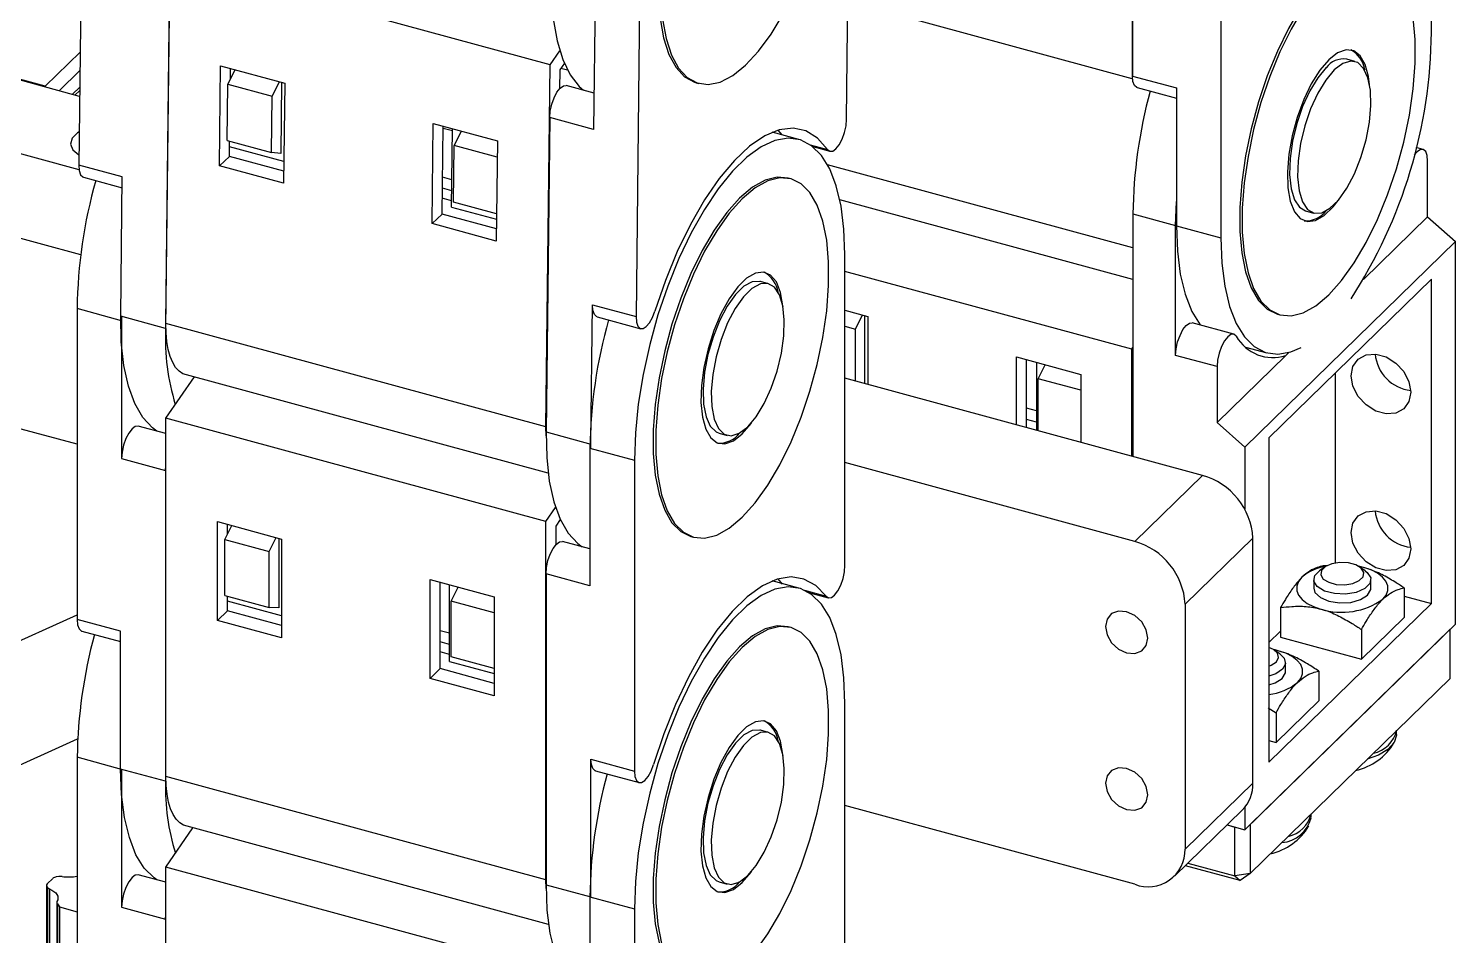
# Model space of a CAD drawing. Header units: millimetres. Extents: x 0 to 3353, y 0 to 2591.
# Drawn here: x 1876 to 2000.9, y 2294.6 to 2373.9 of the extents above; entities that cross this region are included whole.
import ezdxf

# ---------------------------------------------------------------- set-up
doc = ezdxf.new("R2010")
doc.units = ezdxf.units.MM
doc.header["$LTSCALE"] = 12

msp = doc.modelspace()

# ---------------------------------------------------------------- linework, layer by layer
at = {"color": 7, "linetype": 'Continuous', "lineweight": 25}
for p, q in [((1998.82, 2373.59), (1998.82, 2400.79)), ((1972.64, 2396.96), (1972.64, 2369.76)), ((1947.62, 2365.98), (1947.93, 2393.48)), ((1972.62, 2393.62), (1972.62, 2369.51)), ((1880.73, 2389.47), (1880.41, 2361.97)), ((1980.38, 2382.8), (1980.38, 2355.6)), ((1888.04, 2348.11), (1888.4, 2379.78)), ((1921.66, 2370.75), (1888.4, 2379.78)), ((1925.61, 2377.27), (1925.47, 2365.07)), ((1929.5, 2376.21), (1929.19, 2348.71)), ((1972.62, 2369.51), (1947.74, 2376.27)), ((1888.33, 2375.17), (1888.01, 2347.67)), ((1921.66, 2370.75), (1922.52, 2371.96)), ((1877.47, 2368.87), (1870.79, 2370.69)), ((1877.47, 2368.87), (1880.53, 2371.86)), ((1921.29, 2339.07), (1921.66, 2370.75)), ((1922.92, 2370.87), (1922.52, 2370.3)), ((1992.11, 2371.04), (1991.4, 2371.23)), ((1880.48, 2367.98), (1870.79, 2370.62)), ((1878.7, 2368.47), (1880.51, 2370.23)), ((1892.72, 2361.91), (1892.82, 2370.66)), ((1892.82, 2370.66), (1898.44, 2369.13)), ((1893.46, 2369.06), (1894.1, 2370.31)), ((1893.68, 2369.48), (1893.69, 2370.43)), ((1922.52, 2370.3), (1922.5, 2368.65)), ((1923.2, 2370.27), (1922.61, 2370.43)), ((1972.62, 2369.51), (1972.65, 2369.53)), ((1972.64, 2369.76), (1976.49, 2368.72)), ((1877.47, 2368.8), (1877.47, 2368.87)), ((1879.85, 2368.16), (1880.49, 2368.78)), ((1880.07, 2368.09), (1880.49, 2368.5)), ((1893.4, 2364.12), (1893.46, 2369.06)), ((1893.46, 2369.06), (1897.35, 2368)), ((1897.35, 2368), (1897.99, 2369.26)), ((1898.17, 2369.21), (1898.1, 2362.98)), ((1898.44, 2369.13), (1898.34, 2360.38)), ((1925.51, 2368.26), (1923.08, 2368.92)), ((1934.46, 2369.16), (1934.68, 2369.1)), ((1973.05, 2368.74), (1976.49, 2367.81)), ((1976.49, 2368.72), (1976.49, 2356.66)), ((1897.29, 2363.06), (1897.35, 2368)), ((1921.63, 2366.12), (1921.31, 2338.62)), ((1925.47, 2365.07), (1921.63, 2366.12)), ((1911.34, 2356.85), (1911.44, 2365.6)), ((1911.44, 2365.6), (1917.05, 2364.08)), ((1912.22, 2357.67), (1912.3, 2365.37)), ((1913.12, 2364.95), (1912.3, 2365.17)), ((1913.05, 2358.28), (1913.13, 2365.14)), ((1913.28, 2363.67), (1913.92, 2364.93)), ((1943.44, 2364.21), (1941.11, 2364.84)), ((1941.97, 2364.61), (1941.62, 2365.02)), ((1880.44, 2361.55), (1870.79, 2364.17)), ((1893.4, 2364.12), (1897.29, 2363.06)), ((1893.6, 2362.73), (1893.61, 2364.06)), ((1898.36, 2362.28), (1893.61, 2363.57)), ((1913.22, 2358.73), (1913.28, 2363.67)), ((1917.04, 2362.65), (1913.28, 2363.67)), ((1917.05, 2364.08), (1916.95, 2355.32)), ((1944.66, 2363.58), (1946.16, 2363.17)), ((1998.08, 2363.34), (1997.48, 2363.5)), ((1884.22, 2360.93), (1880.41, 2361.97)), ((1893.6, 2362.73), (1892.72, 2361.91)), ((1898.35, 2361.44), (1893.6, 2362.73)), ((1898.1, 2362.98), (1897.29, 2363.06)), ((1972.68, 2354.74), (1945.94, 2362)), ((1998.48, 2357.44), (1998.48, 2362.32)), ((1880.82, 2360.91), (1884.2, 2359.99)), ((1884.08, 2348.74), (1884.22, 2360.93)), ((1898.34, 2360.38), (1892.72, 2361.91)), ((1913.07, 2360.68), (1912.25, 2360.9)), ((1942.75, 2360.77), (1942.52, 2360.83)), ((1913.06, 2359.72), (1912.24, 2359.94)), ((1913.05, 2358.83), (1912.23, 2359.06)), ((1913.05, 2358.28), (1916.98, 2357.22)), ((1916.98, 2357.71), (1913.22, 2358.73)), ((1972.68, 2351.95), (1947.03, 2358.93)), ((1976.42, 2356.67), (1976.49, 2358.77)), ((1912.22, 2357.67), (1911.34, 2356.85)), ((1916.97, 2356.38), (1912.22, 2357.67)), ((1972.68, 2357.69), (1976.42, 2356.67)), ((1972.68, 2357.69), (1972.68, 2336.48)), ((1987.8, 2357.96), (1988.5, 2357.77)), ((1992.87, 2351.95), (1998.48, 2357.44)), ((1998.48, 2357.44), (2000.92, 2355.28)), ((1880.59, 2354.11), (1870.79, 2356.77)), ((1916.95, 2355.32), (1911.34, 2356.85)), ((1976.42, 2345.32), (1976.42, 2356.67)), ((1976.49, 2356.66), (1980.38, 2355.6)), ((2000.92, 2355.28), (1982.48, 2337.28)), ((2000.92, 2321.8), (2000.92, 2355.28)), ((1947.48, 2326.95), (1947.48, 2354.15)), ((1972.58, 2345.85), (1947.48, 2352.67)), ((1998.82, 2351.98), (1984.58, 2338.09)), ((1998.82, 2323.61), (1998.82, 2351.98)), ((1940.77, 2351.59), (1940.07, 2351.78)), ((1925.24, 2337.55), (1925.38, 2349.74)), ((1925.38, 2349.74), (1929.19, 2348.71)), ((1884.16, 2348.35), (1880.27, 2349.41)), ((1880.27, 2349.41), (1880.27, 2322.21)), ((1888.01, 2347.67), (1884.08, 2348.74)), ((1884.16, 2348.71), (1884.16, 2348.35)), ((1884.16, 2348.35), (1884.16, 2336.29)), ((1925.79, 2348.69), (1929.6, 2347.65)), ((1947.48, 2349.26), (1949.49, 2348.71)), ((1948.39, 2347.62), (1949, 2348.85)), ((1949.2, 2348.79), (1949.2, 2342.86)), ((1949.49, 2348.71), (1949.49, 2342.78)), ((1985.34, 2348.91), (1985.56, 2348.85)), ((1921.29, 2339.07), (1888.04, 2348.11)), ((1947.48, 2347.87), (1948.39, 2347.62)), ((1948.39, 2343.08), (1948.39, 2347.62)), ((1981.51, 2347.17), (1977.88, 2348.16)), ((1972.58, 2345.85), (1972.68, 2346)), ((1972.58, 2336.5), (1972.58, 2345.85)), ((1982.55, 2346.04), (1984.42, 2345.54)), ((1962.49, 2339.24), (1962.49, 2345.18)), ((1962.49, 2345.18), (1968.11, 2343.65)), ((1963.37, 2339.01), (1963.37, 2344.94)), ((1964.24, 2344.71), (1964.24, 2338.77)), ((1964.39, 2343.27), (1965.01, 2344.5)), ((1980.05, 2344.33), (1976.42, 2345.32)), ((1980.05, 2339.44), (1986.07, 2345.32)), ((1986.07, 2345.32), (1986.33, 2345.58)), ((1888.03, 2339.81), (1890.53, 2343.44)), ((1921.5, 2335.02), (1889.53, 2343.71)), ((1978.77, 2334.82), (1947.48, 2343.33)), ((1968.11, 2342.26), (1964.39, 2343.27)), ((1964.39, 2338.73), (1964.39, 2343.27)), ((1968.11, 2343.65), (1968.11, 2337.72)), ((1980.05, 2344.33), (1980.05, 2339.44)), ((1990.41, 2327.15), (1990.41, 2343.78)), ((1921.28, 2330.77), (1888.03, 2339.81)), ((1888.03, 2308.48), (1888.03, 2339.81)), ((1964.24, 2340.46), (1963.37, 2340.7)), ((1964.24, 2339.47), (1963.37, 2339.71)), ((1880.27, 2337.54), (1874.93, 2338.99)), ((1888.03, 2338.48), (1885.62, 2339.13)), ((1921.31, 2338.28), (1921.29, 2339.07)), ((1921.31, 2338.62), (1925.24, 2337.55)), ((1936.46, 2338.51), (1937.17, 2338.32)), ((1982.48, 2337.28), (1980.05, 2339.44)), ((1925.15, 2337.21), (1929.05, 2336.15)), ((1925.15, 2337.21), (1925.15, 2325.15)), ((1925.24, 2337.19), (1925.24, 2337.55)), ((1982.48, 2337.28), (1982.48, 2331.85)), ((1984.58, 2338.09), (1984.58, 2309.72)), ((1884.16, 2336.29), (1888.01, 2335.25)), ((1929.05, 2336.15), (1929.05, 2308.95)), ((1972.84, 2329.04), (1947.48, 2335.93)), ((1888.01, 2335.25), (1888.03, 2335.64)), ((1888.01, 2335.25), (1888.01, 2308.05)), ((1972.84, 2329.04), (1978.77, 2334.82)), ((1921.28, 2330.77), (1922.15, 2332.02)), ((1892.54, 2330.77), (1898.16, 2329.25)), ((1892.54, 2322.12), (1892.54, 2330.77)), ((1921.28, 2299.44), (1921.28, 2330.77)), ((1922.56, 2330.96), (1922.16, 2330.38)), ((1893.2, 2329.2), (1893.81, 2330.43)), ((1893.42, 2329.64), (1893.42, 2330.53)), ((1922.16, 2330.38), (1922.16, 2328.74)), ((1934, 2329.47), (1934.22, 2329.41)), ((1893.2, 2329.2), (1897.09, 2328.15)), ((1893.2, 2324.32), (1893.2, 2329.2)), ((1897.09, 2328.15), (1897.7, 2329.37)), ((1897.91, 2329.32), (1897.91, 2323.22)), ((1898.16, 2329.25), (1898.16, 2320.59)), ((1925.15, 2328.39), (1922.76, 2329.04)), ((1983.19, 2329.33), (1977.26, 2323.55)), ((1983.19, 2307.9), (1983.19, 2329.33)), ((1897.09, 2323.26), (1897.09, 2328.15)), ((1921.31, 2326.2), (1921.31, 2299)), ((1925.15, 2325.15), (1921.31, 2326.2)), ((1942.01, 2325.29), (1941.62, 2325.76)), ((1989.49, 2326.81), (1989.01, 2326.48)), ((1989.78, 2326.94), (1989.34, 2326.9)), ((1992.88, 2326.76), (1992.46, 2326.86)), ((1992.88, 2326.76), (1992.47, 2326.83)), ((1993.01, 2326.48), (1992.53, 2326.81)), ((1911.16, 2317.06), (1911.16, 2325.71)), ((1911.16, 2325.71), (1916.77, 2324.19)), ((1912.04, 2317.91), (1912.04, 2325.48)), ((1912.86, 2318.54), (1912.86, 2325.25)), ((1913.02, 2323.82), (1913.63, 2325.04)), ((1943.44, 2324.95), (1941.11, 2325.58)), ((1944.3, 2324.57), (1946.02, 2324.11)), ((1988.51, 2325.71), (1988.51, 2324.94)), ((1993.51, 2324.94), (1993.51, 2325.71)), ((1996.42, 2324.98), (1996.42, 2322.37)), ((1893.2, 2324.32), (1897.09, 2323.26)), ((1893.42, 2322.97), (1893.42, 2324.26)), ((1898.16, 2322.53), (1893.42, 2323.82)), ((1897.91, 2323.22), (1897.09, 2323.26)), ((1916.77, 2322.8), (1913.02, 2323.82)), ((1913.02, 2318.93), (1913.02, 2323.82)), ((1916.77, 2324.19), (1916.77, 2315.53)), ((1977.26, 2323.55), (1977.26, 2302.12)), ((1984.58, 2309.72), (1998.82, 2323.61)), ((1985.61, 2323.26), (1985.61, 2320.65)), ((1996.42, 2324.26), (1998.82, 2323.61)), ((1848.34, 2308.13), (1880.27, 2322.63)), ((1884.07, 2321.18), (1880.27, 2322.21)), ((1893.42, 2322.97), (1892.54, 2322.12)), ((1898.16, 2320.59), (1892.54, 2322.12)), ((1898.16, 2321.68), (1893.42, 2322.97)), ((1992.68, 2318.73), (1996.42, 2322.37)), ((1880.68, 2321.19), (1884.07, 2320.27)), ((1884.07, 2309.12), (1884.07, 2321.18)), ((1912.86, 2321.01), (1912.04, 2321.23)), ((1942.75, 2321.51), (1942.52, 2321.57)), ((1982.48, 2303.81), (2000.92, 2321.8)), ((1982.95, 2304.27), (2000.45, 2321.35)), ((1984.58, 2320.2), (1985.61, 2321.2)), ((1992.68, 2321.34), (1992.68, 2318.73)), ((2000.45, 2317.06), (2000.45, 2321.35)), ((1912.86, 2320.02), (1912.04, 2320.24)), ((1985.41, 2319.47), (1984.99, 2319.57)), ((1985.54, 2319.2), (1985.06, 2319.53)), ((1985.61, 2320.65), (1992.68, 2318.73)), ((1912.86, 2319.14), (1912.04, 2319.37)), ((1912.86, 2318.54), (1916.77, 2317.47)), ((1916.77, 2317.91), (1913.02, 2318.93)), ((1986.04, 2317.65), (1986.04, 2318.42)), ((1912.04, 2317.91), (1911.16, 2317.06)), ((1916.77, 2315.53), (1911.16, 2317.06)), ((1916.77, 2316.62), (1912.04, 2317.91)), ((1982.95, 2299.98), (2000.45, 2317.06)), ((1988.95, 2317.69), (1988.95, 2315.08)), ((1947.48, 2287.69), (1947.48, 2314.89)), ((1984.53, 2314.48), (1985.22, 2314.05)), ((1985.22, 2311.44), (1988.95, 2315.08)), ((1985.22, 2314.05), (1985.22, 2311.44)), ((1940.77, 2312.33), (1940.07, 2312.53)), ((1995.76, 2312.16), (1995.76, 2312.49)), ((1848.34, 2297.25), (1880.31, 2311.77)), ((1984.58, 2311.61), (1985.22, 2311.44)), ((1884.16, 2309.09), (1880.27, 2310.15)), ((1880.27, 2310.15), (1880.27, 2282.95)), ((1925.24, 2309.99), (1929.05, 2308.95)), ((1925.24, 2297.93), (1925.24, 2309.99)), ((1888.01, 2308.05), (1884.07, 2309.12)), ((1884.16, 2309.09), (1884.16, 2297.03)), ((1921.28, 2299.44), (1888.03, 2308.48)), ((1925.65, 2308.97), (1929.45, 2307.94)), ((1977.26, 2302.12), (1983.19, 2307.9)), ((1972.84, 2299.04), (1947.48, 2305.93)), ((1982.48, 2305.77), (1982.48, 2303.81)), ((1976.33, 2299.74), (1982.26, 2305.53)), ((1988.29, 2304.87), (1988.29, 2305.2)), ((1888.03, 2300.55), (1890.4, 2303.99)), ((1921.53, 2295.53), (1889.59, 2304.21)), ((1980.93, 2304.23), (1981.6, 2304.05)), ((1980.93, 2304.23), (1982.48, 2303.81)), ((1981.6, 2299.77), (1981.6, 2304.05)), ((1982.95, 2304.27), (1982.95, 2299.98)), ((1977.5, 2300.88), (1981.6, 2299.77)), ((1878.14, 2299.56), (1877.65, 2299.08)), ((1878.66, 2299.72), (1878.43, 2299.69)), ((1888.03, 2299.22), (1885.62, 2299.87)), ((1921.28, 2291.51), (1888.03, 2300.55)), ((1888.03, 2269.22), (1888.03, 2300.55)), ((1982.06, 2299.36), (1977.28, 2300.67)), ((1982.95, 2299.98), (1981.6, 2299.77)), ((1981.6, 2299.77), (1982.06, 2299.36)), ((1982.95, 2299.98), (1982.06, 2299.36)), ((1877.59, 2298.96), (1877.59, 2219.1)), ((1877.61, 2298.89), (1877.68, 2298.77)), ((1877.68, 2298.77), (1877.68, 2218.91)), ((1921.31, 2298.67), (1921.28, 2299.44)), ((1921.31, 2299), (1925.24, 2297.93)), ((1936.46, 2299.26), (1937.17, 2299.06)), ((1878.48, 2297.46), (1878.48, 2217.6)), ((1878.54, 2297.34), (1878.71, 2297.06)), ((1878.54, 2297.34), (1878.54, 2217.4)), ((1878.71, 2297.06), (1880.27, 2296.64)), ((1878.71, 2297.06), (1878.71, 2217.2)), ((1884.16, 2297.03), (1888.01, 2295.99)), ((1925.15, 2297.95), (1929.05, 2296.89)), ((1925.15, 2297.95), (1925.15, 2285.89)), ((1888.01, 2295.99), (1888.03, 2296.38)), ((1888.01, 2295.99), (1888.01, 2268.79)), ((1929.05, 2296.89), (1929.05, 2269.7))]:
    msp.add_line(p, q, dxfattribs=at)
at = {"color": 8, "linetype": 'Continuous', "lineweight": 25}
for p, q in [((1944.43, 2363.75), (1945.94, 2363.34)), ((1943.95, 2324.76), (1945.82, 2324.26)), ((1877.61, 2298.89), (1877.61, 2219.02)), ((1877.85, 2298.64), (1877.85, 2218.77))]:
    msp.add_line(p, q, dxfattribs=at)
at = {"color": 7, "linetype": 'Continuous', "lineweight": 25, "flags": 128}
for points in [[(1942.98, 2400.52), (1942.15, 2400.61), (1941.11, 2400.4), (1940.01, 2399.83), (1938.88, 2398.93), (1937.75, 2397.71), (1936.64, 2396.21), (1935.58, 2394.45), (1934.58, 2392.48), (1933.68, 2390.34), (1932.89, 2388.07), (1932.23, 2385.73), (1931.72, 2383.38), (1931.36, 2381.05), (1931.17, 2378.81), (1931.15, 2376.71), (1931.29, 2374.78), (1931.6, 2373.09), (1932.07, 2371.65), (1932.69, 2370.51), (1933.44, 2369.69), (1934.31, 2369.21), (1934.46, 2369.16)], [(1923.47, 2389.43), (1922.81, 2386.82), (1922.31, 2384.21), (1921.96, 2381.65), (1921.79, 2379.19), (1921.78, 2376.87), (1921.95, 2374.75), (1922.28, 2372.85), (1922.78, 2371.21), (1923.43, 2369.87), (1924.22, 2368.84), (1924.58, 2368.52)], [(1989.6, 2378.52), (1988.47, 2377.26), (1987.36, 2375.72), (1986.31, 2373.93), (1985.33, 2371.93), (1984.44, 2369.77), (1983.67, 2367.49), (1983.03, 2365.15), (1982.54, 2362.79), (1982.21, 2360.48), (1982.04, 2358.25), (1982.04, 2356.17), (1982.21, 2354.28), (1982.54, 2352.62), (1983.03, 2351.22), (1983.67, 2350.12), (1984.44, 2349.35), (1985.33, 2348.92), (1985.34, 2348.91)], [(1931.51, 2374.72), (1931.82, 2373.03), (1932.29, 2371.59), (1932.91, 2370.45), (1933.66, 2369.63), (1934.54, 2369.15), (1935.5, 2369.01), (1936.55, 2369.23), (1937.65, 2369.8), (1938.78, 2370.7)], [(1938.78, 2370.7), (1939.91, 2371.92), (1941.02, 2373.42), (1942.08, 2375.18)], [(1987.59, 2375.66), (1986.53, 2373.87), (1985.55, 2371.87), (1984.66, 2369.71), (1983.89, 2367.43), (1983.25, 2365.09), (1982.76, 2362.73), (1982.43, 2360.42), (1982.26, 2358.19), (1982.26, 2356.11), (1982.43, 2354.22), (1982.76, 2352.55), (1983.25, 2351.16), (1983.89, 2350.06), (1984.66, 2349.29), (1985.55, 2348.86), (1986.53, 2348.77), (1987.59, 2349.04), (1988.69, 2349.66), (1989.82, 2350.61), (1990.95, 2351.86), (1992.06, 2353.41), (1993.11, 2355.2), (1994.09, 2357.2), (1994.98, 2359.36), (1995.75, 2361.64), (1996.39, 2363.98), (1996.88, 2366.34), (1997.21, 2368.65), (1997.38, 2370.87), (1997.38, 2372.96), (1997.21, 2374.85)], [(1993.4, 2368.99), (1993.31, 2369.71), (1993.02, 2370.76), (1992.58, 2371.53), (1992.01, 2371.96), (1991.34, 2372.05), (1990.6, 2371.78), (1989.82, 2371.18)], [(1989.82, 2371.18), (1989.04, 2370.26), (1988.3, 2369.08), (1987.63, 2367.69), (1987.06, 2366.14), (1986.62, 2364.53), (1986.34, 2362.91), (1986.21, 2361.37), (1986.25, 2359.98), (1986.46, 2358.8), (1986.83, 2357.88), (1987.33, 2357.28), (1987.96, 2357.02), (1988.67, 2357.11), (1989.43, 2357.55), (1990.21, 2358.31), (1990.65, 2358.88)], [(1990.31, 2370.29), (1989.57, 2369.41), (1988.87, 2368.26), (1988.24, 2366.9), (1987.73, 2365.41), (1987.36, 2363.86), (1987.15, 2362.34), (1987.1, 2360.93), (1987.23, 2359.71), (1987.53, 2358.74), (1987.97, 2358.08), (1988.54, 2357.76), (1989.21, 2357.79), (1989.93, 2358.19), (1990.68, 2358.91), (1991.4, 2359.94), (1992.07, 2361.2), (1992.64, 2362.64), (1993.09, 2364.17), (1993.38, 2365.71), (1993.51, 2367.19), (1993.47, 2368.51), (1993.25, 2369.61), (1992.88, 2370.43), (1992.37, 2370.93), (1991.75, 2371.07), (1991.05, 2370.86), (1990.31, 2370.29)], [(1973.05, 2368.74), (1973.02, 2368.75), (1972.82, 2368.94), (1972.69, 2369.28), (1972.64, 2369.76)], [(1989.6, 2370.49), (1988.86, 2369.61), (1988.16, 2368.45), (1987.54, 2367.1), (1987.03, 2365.6), (1986.65, 2364.05), (1986.44, 2362.53), (1986.4, 2361.13), (1986.53, 2359.9), (1986.82, 2358.94), (1987.27, 2358.27), (1987.8, 2357.96)], [(1921.63, 2366.12), (1921.68, 2366.69), (1921.81, 2367.29), (1922.01, 2367.86), (1922.27, 2368.34), (1922.55, 2368.7), (1922.84, 2368.9), (1923.08, 2368.92)], [(1945.94, 2363.34), (1946.15, 2363.18), (1946.41, 2363.19), (1946.69, 2363.39), (1946.97, 2363.75), (1947.23, 2364.24), (1947.43, 2364.81), (1947.57, 2365.41), (1947.62, 2365.98)], [(1880.45, 2364.88), (1880.29, 2364.79), (1879.82, 2364.33), (1879.68, 2363.8), (1879.89, 2363.29), (1880.42, 2362.85)], [(1945.94, 2363.34), (1945.06, 2364.33), (1944.06, 2364.95), (1942.94, 2365.19), (1941.73, 2365.05), (1940.45, 2364.52), (1939.13, 2363.63), (1937.8, 2362.38), (1936.48, 2360.8), (1935.19, 2358.92), (1933.95, 2356.78), (1932.8, 2354.41), (1931.76, 2351.87), (1930.84, 2349.19)], [(1947.48, 2354.15), (1947.39, 2356.37), (1947.14, 2358.38), (1946.72, 2360.15), (1946.14, 2361.63), (1945.41, 2362.81), (1944.55, 2363.66), (1943.58, 2364.17), (1942.5, 2364.32), (1941.35, 2364.11), (1940.14, 2363.55), (1938.89, 2362.65), (1937.63, 2361.42), (1936.39, 2359.89), (1935.18, 2358.09), (1934.02, 2356.04), (1932.95, 2353.79), (1931.97, 2351.38), (1931.11, 2348.85), (1930.39, 2346.26), (1929.81, 2343.64), (1929.39, 2341.05), (1929.13, 2338.54), (1929.05, 2336.15)], [(1998.48, 2362.32), (1998.44, 2362.81), (1998.31, 2363.15), (1998.1, 2363.33), (1997.85, 2363.33), (1997.56, 2363.13), (1997.3, 2362.82)], [(1880.41, 2361.97), (1880.45, 2361.48), (1880.57, 2361.12), (1880.77, 2360.93), (1880.82, 2360.91)], [(1942.52, 2360.83), (1941.55, 2360.91), (1940.5, 2360.64), (1939.39, 2360.03), (1938.26, 2359.08), (1937.13, 2357.82), (1936.03, 2356.28), (1934.97, 2354.49), (1933.99, 2352.49), (1933.1, 2350.33), (1932.33, 2348.05), (1931.7, 2345.7), (1931.2, 2343.35), (1930.87, 2341.03), (1930.7, 2338.81), (1930.7, 2336.73), (1930.87, 2334.83), (1931.2, 2333.17), (1931.7, 2331.77), (1932.33, 2330.68), (1933.1, 2329.9), (1933.99, 2329.47), (1934, 2329.47)], [(1938.48, 2331.16), (1939.61, 2332.42), (1940.72, 2333.96), (1941.77, 2335.75), (1942.76, 2337.75), (1943.64, 2339.91), (1944.41, 2342.19), (1945.05, 2344.53), (1945.54, 2346.89), (1945.88, 2349.21), (1946.05, 2351.43), (1946.05, 2353.51), (1945.88, 2355.4), (1945.54, 2357.07), (1945.05, 2358.46), (1944.41, 2359.56), (1943.64, 2360.33), (1942.76, 2360.77), (1941.77, 2360.85), (1940.72, 2360.58), (1939.61, 2359.97), (1938.48, 2359.02), (1937.35, 2357.76), (1936.25, 2356.22), (1935.19, 2354.43), (1934.21, 2352.43), (1933.33, 2350.26), (1932.55, 2347.99), (1931.92, 2345.64), (1931.42, 2343.29), (1931.09, 2340.97), (1930.92, 2338.75), (1930.92, 2336.67), (1931.09, 2334.77), (1931.42, 2333.11), (1931.92, 2331.71), (1932.55, 2330.62), (1933.33, 2329.84), (1934.21, 2329.41), (1935.19, 2329.33), (1936.25, 2329.6), (1937.35, 2330.21), (1938.48, 2331.16)], [(1976.49, 2356.66), (1976.58, 2354.43), (1976.83, 2352.42), (1977.25, 2350.66), (1977.83, 2349.17), (1978.56, 2347.99), (1978.57, 2347.97)], [(1980.38, 2355.6), (1980.47, 2353.38), (1980.72, 2351.36), (1981.15, 2349.6), (1981.72, 2348.11), (1982.45, 2346.93), (1983.31, 2346.08), (1984.28, 2345.58), (1985.36, 2345.42), (1986.51, 2345.63), (1987.42, 2346.02)], [(1942.06, 2349.55), (1942.05, 2349.65), (1941.84, 2350.83), (1941.48, 2351.74), (1940.97, 2352.34), (1940.35, 2352.6), (1939.64, 2352.51), (1938.87, 2352.07), (1938.09, 2351.31), (1937.33, 2350.26), (1936.62, 2348.96), (1936, 2347.48), (1935.49, 2345.9), (1935.12, 2344.27), (1934.91, 2342.68), (1934.87, 2341.2), (1935, 2339.91), (1935.29, 2338.86), (1935.73, 2338.1), (1936.3, 2337.66), (1936.97, 2337.58), (1937.71, 2337.84), (1938.48, 2338.45), (1938.48, 2338.45)], [(1940.07, 2351.78), (1940.03, 2351.79), (1939.36, 2351.76), (1938.64, 2351.37), (1937.89, 2350.64), (1937.17, 2349.62), (1936.5, 2348.35), (1935.93, 2346.92), (1935.48, 2345.38), (1935.19, 2343.84), (1935.06, 2342.37), (1935.1, 2341.04), (1935.32, 2339.94), (1935.69, 2339.12), (1936.2, 2338.62), (1936.46, 2338.51)], [(1938.97, 2339.06), (1939.71, 2339.94), (1940.41, 2341.1), (1941.03, 2342.46), (1941.54, 2343.95), (1941.92, 2345.5), (1942.13, 2347.02), (1942.17, 2348.43), (1942.04, 2349.65), (1941.75, 2350.62), (1941.3, 2351.28), (1940.73, 2351.6), (1940.07, 2351.57), (1939.34, 2351.17), (1938.6, 2350.45), (1937.87, 2349.42), (1937.21, 2348.16), (1936.64, 2346.72), (1936.19, 2345.19), (1935.9, 2343.65), (1935.77, 2342.17), (1935.81, 2340.85), (1936.02, 2339.75), (1936.4, 2338.93), (1936.91, 2338.43), (1937.53, 2338.29), (1938.23, 2338.5), (1938.97, 2339.06)], [(1925.79, 2348.69), (1925.74, 2348.71), (1925.55, 2348.9), (1925.42, 2349.26), (1925.38, 2349.74)], [(1887.25, 2338.69), (1886.86, 2338.97), (1886.02, 2339.87), (1885.31, 2341.1), (1884.76, 2342.63), (1884.36, 2344.44), (1884.13, 2346.49), (1884.08, 2348.74)], [(1929.19, 2348.71), (1929.23, 2348.22), (1929.35, 2347.87), (1929.54, 2347.67), (1929.8, 2347.66), (1930.08, 2347.83), (1930.36, 2348.16), (1930.62, 2348.63), (1930.84, 2349.19)], [(1889.53, 2343.71), (1889.19, 2343.94), (1888.89, 2344.27), (1888.63, 2344.7), (1888.41, 2345.22), (1888.24, 2345.83), (1888.12, 2346.53), (1888.05, 2347.29), (1888.04, 2348.11)], [(1976.42, 2345.32), (1976.47, 2345.89), (1976.6, 2346.49), (1976.81, 2347.07), (1977.06, 2347.57), (1977.35, 2347.93), (1977.64, 2348.14), (1977.88, 2348.16)], [(1981.73, 2347), (1981.52, 2347.17), (1981.26, 2347.15), (1980.98, 2346.95), (1980.69, 2346.58), (1980.43, 2346.08), (1980.23, 2345.51), (1980.1, 2344.9), (1980.05, 2344.33)], [(1997, 2342.1), (1996.85, 2341.28), (1996.39, 2340.65), (1995.7, 2340.27), (1994.85, 2340.2), (1993.94, 2340.45), (1993.09, 2340.98), (1992.4, 2341.73), (1991.94, 2342.62), (1991.79, 2343.52), (1991.94, 2344.34), (1992.4, 2344.98), (1993.09, 2345.36), (1993.94, 2345.43), (1994.85, 2345.18), (1995.7, 2344.65), (1996.39, 2343.9), (1996.85, 2343.01), (1997, 2342.1)], [(1885.62, 2339.13), (1885.62, 2339.13), (1885.36, 2339.1), (1885.07, 2338.89), (1884.79, 2338.52), (1884.53, 2338.03), (1884.33, 2337.45), (1884.21, 2336.86), (1884.16, 2336.29)], [(1921.31, 2338.62), (1921.37, 2336.37), (1921.6, 2334.32), (1921.99, 2332.51), (1922.55, 2330.98), (1923.25, 2329.75), (1924.09, 2328.85), (1924.48, 2328.57)], [(1938.48, 2338.45), (1939.26, 2339.36), (1939.31, 2339.43)], [(1997, 2328.39), (1996.85, 2327.57), (1996.39, 2326.93), (1995.7, 2326.55), (1994.85, 2326.49), (1993.94, 2326.73), (1993.09, 2327.26), (1992.4, 2328.02), (1991.94, 2328.9), (1991.79, 2329.81), (1991.94, 2330.63), (1992.4, 2331.27), (1993.09, 2331.64), (1993.94, 2331.71), (1994.85, 2331.47), (1995.7, 2330.93), (1996.39, 2330.18), (1996.85, 2329.3), (1997, 2328.39)], [(1921.31, 2326.2), (1921.35, 2326.76), (1921.48, 2327.36), (1921.68, 2327.93), (1921.93, 2328.43), (1922.22, 2328.8), (1922.5, 2329.01), (1922.76, 2329.04), (1922.76, 2329.04)], [(1990.8, 2327.2), (1990.09, 2327.08), (1989.53, 2326.84), (1989.19, 2326.5), (1989.12, 2326.12), (1989.35, 2325.75), (1989.83, 2325.46), (1990.48, 2325.28), (1991.22, 2325.25), (1991.93, 2325.37), (1992.5, 2325.61), (1992.84, 2325.95), (1992.9, 2326.33), (1992.67, 2326.7), (1992.2, 2326.99), (1991.54, 2327.17), (1990.8, 2327.2)], [(1945.82, 2324.26), (1944.92, 2325.19), (1943.89, 2325.75), (1942.76, 2325.94), (1941.53, 2325.73), (1940.25, 2325.15), (1938.93, 2324.2), (1937.6, 2322.9), (1936.27, 2321.27), (1934.99, 2319.35), (1933.77, 2317.17), (1932.64, 2314.77), (1931.61, 2312.2), (1930.71, 2309.51)], [(1945.82, 2324.26), (1946.03, 2324.11), (1946.29, 2324.14), (1946.57, 2324.35), (1946.85, 2324.72), (1947.11, 2325.21), (1947.31, 2325.79), (1947.44, 2326.38), (1947.48, 2326.95)], [(1987.47, 2325.9), (1987.18, 2325.53), (1987.03, 2325.13), (1987.03, 2324.73), (1987.19, 2324.33), (1987.49, 2323.96), (1987.93, 2323.62), (1988.49, 2323.34), (1989.14, 2323.12)], [(1993.01, 2326.48), (1993.2, 2326.33), (1993.5, 2325.85), (1993.41, 2325.35), (1992.97, 2324.91), (1992.22, 2324.58), (1991.29, 2324.43), (1990.32, 2324.47), (1989.45, 2324.7), (1988.82, 2325.09), (1988.53, 2325.57), (1988.61, 2326.07), (1989.01, 2326.48)], [(1994.55, 2323.98), (1994.85, 2324.35), (1994.99, 2324.75), (1994.99, 2325.15), (1994.83, 2325.55), (1994.53, 2325.92), (1994.09, 2326.25), (1993.53, 2326.54), (1992.88, 2326.76)], [(1947.48, 2314.89), (1947.39, 2317.11), (1947.14, 2319.12), (1946.72, 2320.89), (1946.14, 2322.37), (1945.41, 2323.55), (1944.55, 2324.4), (1943.58, 2324.91), (1942.5, 2325.06), (1941.35, 2324.86), (1940.14, 2324.3), (1938.89, 2323.39), (1937.63, 2322.17), (1936.39, 2320.64), (1935.18, 2318.83), (1934.02, 2316.78), (1932.95, 2314.53), (1931.97, 2312.12), (1931.11, 2309.6), (1930.39, 2307), (1929.81, 2304.38), (1929.39, 2301.8), (1929.13, 2299.28), (1929.05, 2296.89)], [(1988.51, 2324.94), (1988.62, 2324.56), (1989.09, 2324.12), (1989.84, 2323.8), (1990.78, 2323.66), (1991.75, 2323.71), (1992.61, 2323.95), (1993.22, 2324.34), (1993.5, 2324.82), (1993.51, 2324.94)], [(1880.27, 2322.21), (1880.31, 2321.73), (1880.44, 2321.39), (1880.64, 2321.2), (1880.68, 2321.19)], [(1973.99, 2320.58), (1973.85, 2321.31), (1973.45, 2322), (1972.84, 2322.56), (1972.13, 2322.89), (1971.42, 2322.94), (1970.82, 2322.72), (1970.42, 2322.24), (1970.28, 2321.59), (1970.42, 2320.86), (1970.82, 2320.17), (1971.42, 2319.62), (1972.13, 2319.29), (1972.84, 2319.23), (1973.45, 2319.46), (1973.85, 2319.93), (1973.99, 2320.58)], [(1942.52, 2321.57), (1941.55, 2321.65), (1940.5, 2321.38), (1939.39, 2320.77), (1938.26, 2319.82), (1937.13, 2318.56), (1936.03, 2317.02), (1934.97, 2315.23), (1933.99, 2313.23), (1933.1, 2311.07), (1932.33, 2308.79), (1931.7, 2306.44), (1931.2, 2304.09), (1930.87, 2301.77), (1930.7, 2299.55), (1930.7, 2297.47), (1930.87, 2295.57), (1931.2, 2293.91), (1931.7, 2292.52), (1932.33, 2291.42), (1933.1, 2290.65), (1933.99, 2290.21), (1934, 2290.21)], [(1939.61, 2293.16), (1940.72, 2294.7), (1941.77, 2296.49), (1942.76, 2298.49), (1943.64, 2300.65), (1944.41, 2302.93), (1945.05, 2305.28), (1945.54, 2307.63), (1945.88, 2309.95), (1946.05, 2312.17), (1946.05, 2314.25), (1945.88, 2316.15), (1945.54, 2317.81), (1945.05, 2319.21), (1944.41, 2320.3), (1943.64, 2321.08), (1942.76, 2321.51), (1941.77, 2321.59), (1940.72, 2321.32), (1939.61, 2320.71), (1938.48, 2319.76), (1937.35, 2318.5), (1936.25, 2316.96), (1935.19, 2315.17), (1934.21, 2313.17), (1933.33, 2311.01), (1932.55, 2308.73), (1931.92, 2306.38), (1931.42, 2304.03), (1931.09, 2301.71), (1930.92, 2299.49), (1930.92, 2297.41), (1931.09, 2295.51), (1931.42, 2293.85)], [(1984.58, 2318.12), (1984.79, 2318.2), (1985.25, 2318.5), (1985.44, 2318.87), (1985.35, 2319.25), (1984.98, 2319.58), (1984.58, 2319.76)], [(1987.08, 2316.69), (1987.38, 2317.06), (1987.53, 2317.46), (1987.52, 2317.86), (1987.37, 2318.26), (1987.06, 2318.63), (1986.62, 2318.97), (1986.07, 2319.25), (1985.41, 2319.47)], [(1985.54, 2319.2), (1985.91, 2318.83), (1986.04, 2318.33), (1985.78, 2317.85), (1985.19, 2317.45), (1984.58, 2317.25)], [(1984.58, 2316.48), (1985.14, 2316.66), (1985.76, 2317.05)], [(1985.76, 2317.05), (1986.03, 2317.53), (1986.04, 2317.65)], [(1942.06, 2310.29), (1942.05, 2310.39), (1941.84, 2311.57), (1941.48, 2312.48), (1940.97, 2313.08), (1940.35, 2313.34), (1939.64, 2313.25), (1938.87, 2312.82), (1938.09, 2312.05), (1937.33, 2311), (1936.62, 2309.7), (1936, 2308.23), (1935.49, 2306.64), (1935.12, 2305.01), (1934.91, 2303.42), (1934.87, 2301.95), (1935, 2300.65), (1935.29, 2299.6), (1935.73, 2298.84), (1936.3, 2298.41), (1936.97, 2298.32), (1937.71, 2298.58), (1938.48, 2299.19), (1938.48, 2299.19)], [(1940.07, 2312.53), (1940.03, 2312.54), (1939.36, 2312.5), (1938.64, 2312.11), (1937.89, 2311.38), (1937.17, 2310.36), (1936.5, 2309.09), (1935.93, 2307.66), (1935.48, 2306.13), (1935.19, 2304.58), (1935.06, 2303.11), (1935.1, 2301.78), (1935.32, 2300.68), (1935.69, 2299.86), (1936.2, 2299.36), (1936.46, 2299.26)], [(1938.97, 2299.81), (1939.71, 2300.69), (1940.41, 2301.84), (1941.03, 2303.2), (1941.54, 2304.69), (1941.92, 2306.24), (1942.13, 2307.76), (1942.17, 2309.17), (1942.04, 2310.39), (1941.75, 2311.36), (1941.3, 2312.02), (1940.73, 2312.34), (1940.07, 2312.31), (1939.34, 2311.92), (1938.6, 2311.19), (1937.87, 2310.17), (1937.21, 2308.9), (1936.64, 2307.46), (1936.19, 2305.93), (1935.9, 2304.39), (1935.77, 2302.91), (1935.81, 2301.59), (1936.02, 2300.49), (1936.4, 2299.67), (1936.91, 2299.17), (1937.53, 2299.03), (1938.23, 2299.24), (1938.97, 2299.81)], [(1995.76, 2312.16), (1995.76, 2312.1), (1995.55, 2311.44), (1995.01, 2310.83), (1994.17, 2310.33), (1993.2, 2309.99)], [(1925.65, 2308.97), (1925.62, 2308.98), (1925.42, 2309.16), (1925.29, 2309.51), (1925.24, 2309.99)], [(1929.05, 2308.95), (1929.09, 2308.48), (1929.22, 2308.13), (1929.42, 2307.95), (1929.67, 2307.95), (1929.95, 2308.13), (1930.24, 2308.47), (1930.5, 2308.95), (1930.71, 2309.51)], [(1887.25, 2299.43), (1887, 2299.6), (1886.14, 2300.45), (1885.41, 2301.63), (1884.84, 2303.12), (1884.41, 2304.88), (1884.16, 2306.9), (1884.07, 2309.12)], [(1889.59, 2304.21), (1889.25, 2304.42), (1888.94, 2304.73), (1888.67, 2305.14), (1888.44, 2305.65), (1888.26, 2306.24), (1888.14, 2306.92), (1888.06, 2307.67), (1888.03, 2308.48)], [(1973.99, 2306.87), (1973.85, 2307.59), (1973.45, 2308.29), (1972.84, 2308.84), (1972.13, 2309.17), (1971.42, 2309.23), (1970.82, 2309), (1970.42, 2308.53), (1970.28, 2307.88), (1970.42, 2307.15), (1970.82, 2306.46), (1971.42, 2305.9), (1972.13, 2305.57), (1972.84, 2305.52), (1973.45, 2305.74), (1973.85, 2306.22), (1973.99, 2306.87)], [(1885.62, 2299.87), (1885.62, 2299.87), (1885.36, 2299.84), (1885.07, 2299.63), (1884.79, 2299.26), (1884.53, 2298.77), (1884.33, 2298.19), (1884.21, 2297.6), (1884.16, 2297.03)], [(1938.48, 2299.19), (1939.26, 2300.1), (1939.31, 2300.17)], [(1877.85, 2298.64), (1878.06, 2298.54), (1878.24, 2298.42), (1878.39, 2298.29), (1878.5, 2298.14), (1878.57, 2298), (1878.59, 2297.84), (1878.57, 2297.69), (1878.5, 2297.54)], [(1921.31, 2299), (1921.39, 2296.78), (1921.65, 2294.76), (1922.07, 2293), (1922.65, 2291.51), (1923.37, 2290.33), (1924.23, 2289.48), (1924.48, 2289.31)]]:
    msp.add_lwpolyline(points, dxfattribs=at)
at = {"color": 7, "linetype": 'Continuous', "lineweight": 25}
for centre, radius, start, end in [((1955.29, 2374.01), 43.53, 326.9634, 359.4537), ((1990.69, 2369.99), 2.31, 7.3617, 62.7743), ((1991.12, 2369.34), 1.91, 81.6301, 143.0693), ((2015.76, 2357.13), 43.08, 164.7876, 179.2541), ((1923.54, 2348.83), 43.28, 164.1996, 179.2384), ((1987.8, 2359.4), 2.31, 266.8644, 322.1816), ((1939.14, 2350.39), 2.54, 10.0656, 60.0697), ((1968.43, 2336.64), 43.28, 164.1996, 179.2384), ((1907.99, 2346.85), 20, 177.6603, 196.9668), ((1984.92, 2348.8), 3.67, 209.4948, 288.2584), ((1997.38, 2345.73), 3.5, 184.8206, 263.7895), ((1936.48, 2339.9), 2.26, 266.4018, 321.8715), ((1977.13, 2328.97), 6.07, 3.3916, 74.3338), ((1997.38, 2332.01), 3.5, 184.8206, 263.7895), ((1971.2, 2323.19), 6.07, 3.3916, 74.3338), ((1990.24, 2322.63), 4.29, 99.0598, 130.2107), ((1990.98, 2329), 6.16, 252.696, 305.3989), ((1923.35, 2309.59), 43.08, 164.7876, 179.2541), ((1984.15, 2320.27), 4.63, 275.3845, 309.336), ((1939.14, 2311.14), 2.54, 10.0676, 60.07), ((1993.22, 2313.06), 2.6, 281.422, 347.8955), ((1991.01, 2314.15), 5.29, 282.7698, 329.1962), ((1968.23, 2297.39), 43.08, 164.7876, 179.2541), ((1907.38, 2307.48), 19.38, 178.3258, 197.1741), ((1979.96, 2307.8), 3.23, 315.3545, 1.9113), ((1985.47, 2305.6), 2.92, 275.1641, 345.4061), ((1985.68, 2305.84), 2.69, 282.6509, 346.6666), ((1983.54, 2306.86), 5.29, 282.7698, 329.1962), ((1974.01, 2302.07), 3.25, 248.8623, 0.9223), ((1878.5, 2299.14), 0.553, 96.303, 129.97), ((1878.8, 2298.78), 0.953, 81.223, 98.9201), ((1879.53, 2303.45), 3.77, 261.1451, 281.3414), ((1877.74, 2298.96), 0.152, 128.9157, 210.5875), ((1877.95, 2298.95), 0.326, 212.5864, 250.8594), ((1936.48, 2300.64), 2.26, 266.4018, 321.8715), ((1878.63, 2297.46), 0.153, 146.9229, 232.1011)]:
    msp.add_arc(centre, radius, start, end, dxfattribs=at)
for points, knots in [([(1987.47, 2325.9), (1987.41, 2325.83), (1987.13, 2325.55), (1986.64, 2324.92), (1986.09, 2324.08), (1985.75, 2323.5), (1985.61, 2323.26)], [0, 0, 0, 0, 0.104952, 0.432134, 0.766658, 1, 1, 1, 1]), ([(1989.34, 2326.9), (1989.17, 2326.86), (1988.78, 2326.76), (1988.16, 2326.49), (1987.71, 2326.1), (1987.47, 2325.9)], [0, 0, 0, 0, 0.289408, 0.640575, 1, 1, 1, 1]), ([(1996.42, 2324.98), (1996.15, 2325.15), (1995.51, 2325.57), (1994.47, 2326.16), (1993.54, 2326.57), (1993.01, 2326.72), (1992.88, 2326.76)], [0, 0, 0, 0, 0.233344, 0.561461, 0.895047, 1, 1, 1, 1]), ([(1994.55, 2323.98), (1994.77, 2324.17), (1995.23, 2324.56), (1995.85, 2324.83), (1996.24, 2324.93), (1996.42, 2324.98)], [0, 0, 0, 0, 0.349872, 0.710597, 1, 1, 1, 1]), ([(1985.61, 2323.26), (1985.94, 2323.29), (1986.66, 2323.37), (1987.84, 2323.39), (1988.71, 2323.21), (1989.14, 2323.12)], [0, 0, 0, 0, 0.289408, 0.640575, 1, 1, 1, 1]), ([(1992.68, 2321.34), (1992.82, 2321.57), (1993.16, 2322.15), (1993.71, 2322.99), (1994.2, 2323.62), (1994.48, 2323.91), (1994.55, 2323.98)], [0, 0, 0, 0, 0.233344, 0.561461, 0.895047, 1, 1, 1, 1]), ([(1989.14, 2323.12), (1989.27, 2323.08), (1989.8, 2322.93), (1990.73, 2322.52), (1991.77, 2321.93), (1992.42, 2321.51), (1992.68, 2321.34)], [0, 0, 0, 0, 0.104952, 0.432134, 0.766658, 1, 1, 1, 1]), ([(1985.41, 2319.47), (1985.28, 2319.51), (1985.13, 2319.56), (1984.97, 2319.57), (1984.95, 2319.58)], [0, 0, 0, 0, 0.82389, 1, 1, 1, 1]), ([(1988.95, 2317.69), (1988.62, 2317.91), (1987.89, 2318.38), (1986.72, 2319.04), (1985.85, 2319.33), (1985.41, 2319.47)], [0, 0, 0, 0, 0.289408, 0.640575, 1, 1, 1, 1]), ([(1987.08, 2316.69), (1987.31, 2316.88), (1987.76, 2317.28), (1988.39, 2317.55), (1988.78, 2317.65), (1988.95, 2317.69)], [0, 0, 0, 0, 0.349872, 0.710597, 1, 1, 1, 1]), ([(1985.22, 2314.05), (1985.35, 2314.29), (1985.69, 2314.86), (1986.24, 2315.71), (1986.73, 2316.34), (1987.01, 2316.62), (1987.08, 2316.69)], [0, 0, 0, 0, 0.233344, 0.561461, 0.895047, 1, 1, 1, 1])]:
    msp.add_open_spline(points, degree=3, knots=knots, dxfattribs=at)

doc.saveas('drawing.dxf')
